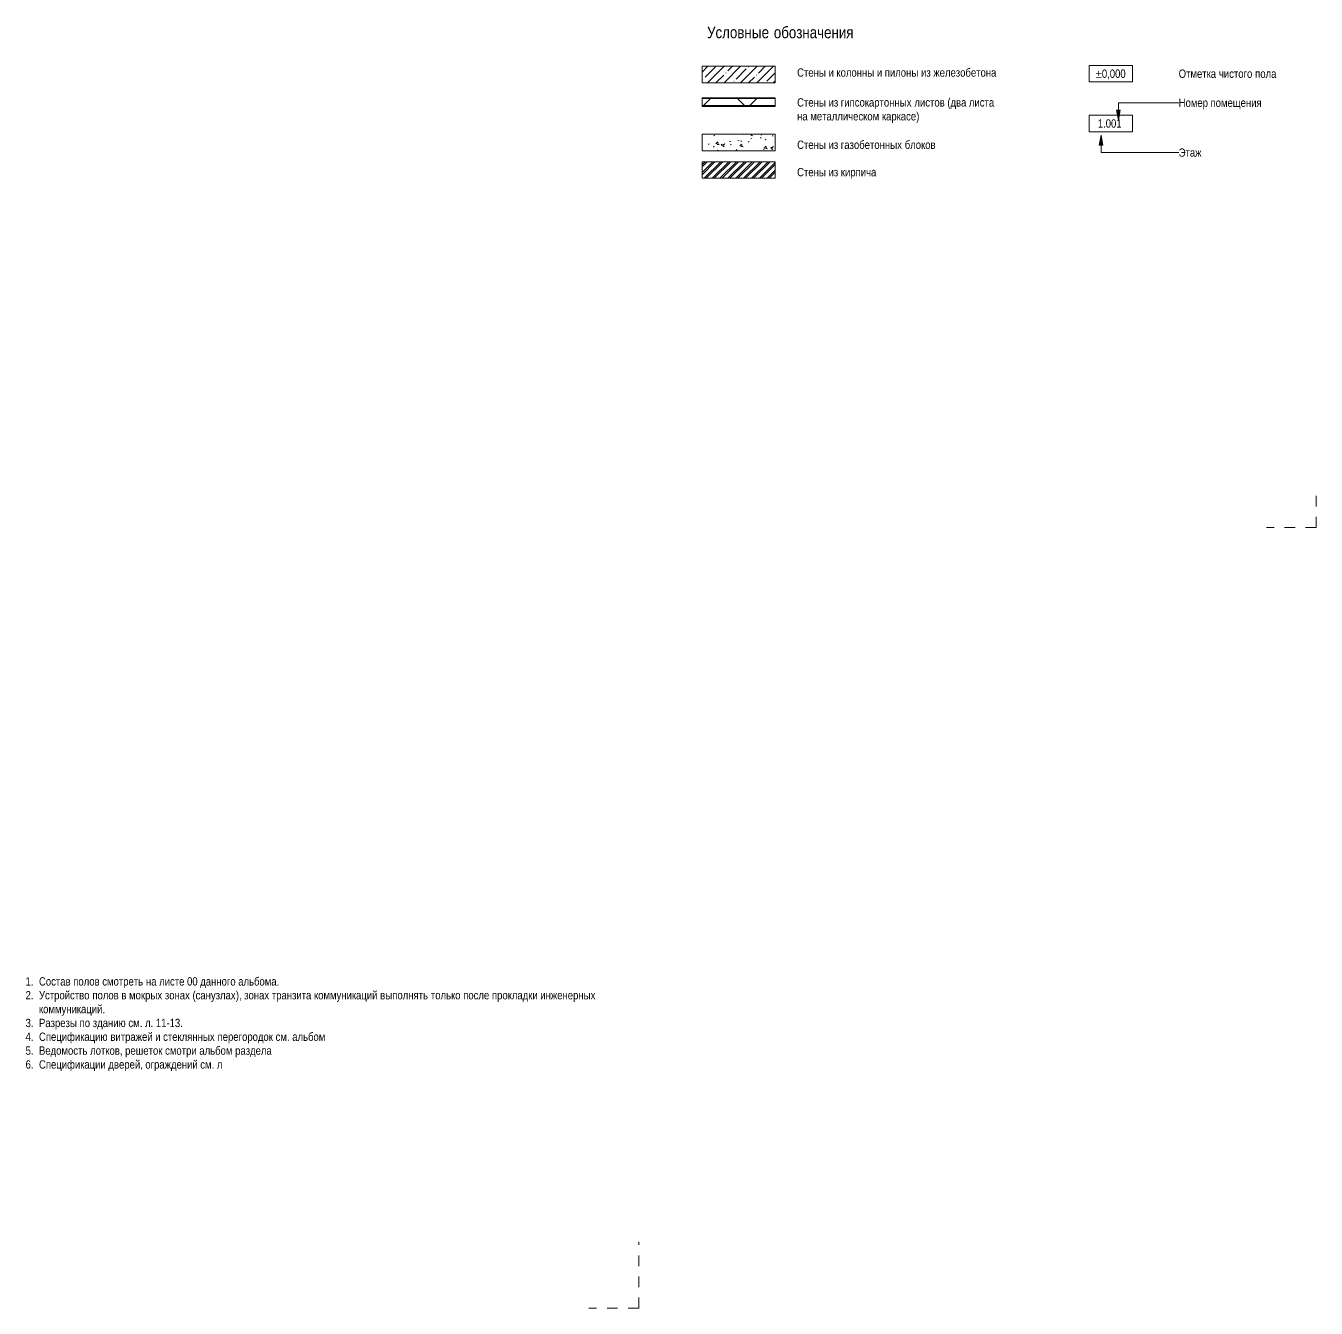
# Model space of a CAD drawing. Header units: millimetres. Extents: x 48966 to 294585, y -43515 to 30344.
# Drawn here: x 263303.1 to 263691.6, y 1878.3 to 2264.3 of the extents above; entities that cross this region are included whole.
import ezdxf

# ---------------------------------------------------------------- set-up
doc = ezdxf.new("R2010")
doc.units = ezdxf.units.MM
doc.linetypes.add('Штрих', pattern=[6.35, 3.175, -3.175])
doc.layers.add('Невидимые линии', color=7, linetype='Штрих', lineweight=18, true_color=0x00a600)
for name, color, linetype, lineweight in [('Текстовые примечания', 7, 'Continuous', 9), ('Тонкие линии-1', 7, 'Continuous', 18), ('Элементы узлов-2', 7, 'Continuous', 18)]:
    doc.layers.add(name, color=color, linetype=linetype, lineweight=lineweight)
doc.styles.add('Arial Narrow_3', font='Arial Narrow.ttf', dxfattribs={"height": 2.5})
doc.styles.add('Arial Narrow_4', font='Arial Narrow.ttf', dxfattribs={"height": 3.5})

msp = doc.modelspace()

# ---------------------------------------------------------------- hatches: boundary and pattern name
at = {"layer": 'Текстовые примечания'}
for points in [[(263632.06, 2235.98), (263632.59, 2238.98), (263631.53, 2238.98)], [(263626.83, 2231.41), (263626.3, 2228.41), (263627.36, 2228.41)]]:
    msp.add_hatch(color=256, dxfattribs=at).paths.add_polyline_path(points, flags=0)
at = {"layer": 'Элементы узлов-2'}
h = msp.add_hatch(dxfattribs=at)
h.set_pattern_fill('FP_19', color=256, style=0, pattern_type=2)
h.set_pattern_definition([(45, (261656.3075, 0), (-2.469217, 2.469217), []), (45, (261658.7775, 0), (-2.469217, 2.469217), [4.366, -0.873, 0.034, -0.84])])
h.paths.add_polyline_path([(263528.75, 2247.15), (263528.75, 2252.15), (263506.68, 2252.15), (263506.68, 2247.15)], flags=0)
h = msp.add_hatch(dxfattribs=at)
h.set_pattern_fill('FP_20', color=256, style=0, pattern_type=2)
h.set_pattern_definition([(45, (261656.307, 0), (-6.955102, 6.955102), []), (135, (261656.307, 0), (-6.955102, -6.955102), [])])
h.paths.add_polyline_path([(263528.75, 2240.32), (263528.75, 2242.43), (263506.68, 2242.43), (263506.68, 2240.32)], flags=0)
h = msp.add_hatch(dxfattribs=at)
h.set_pattern_fill('FP_21', color=256, style=0, pattern_type=2)
h.set_pattern_definition([(50, (261656.3075, 0), (7.287275, -0.637261), [0.762, -8.382]), (355, (261656.3075, 0), (-1.409327, 7.64191), [0.61, -6.706]), (100.451, (261656.9145, -0.053), (5.877948, 7.004428), [0.648, -7.124]), (46.184, (261656.3075, 2.032), (10.84306, -1.681252), [1.143, -12.573]), (96.636, (261657.211, 1.892), (9.495948, 9.89667), [0.971, -10.685]), (351.184, (261656.307, 2.032), (9.495953, 9.896555), [0.914, -10.058]), (21, (261657.3235, 1.524), (6.064644, -4.090302), [0.762, -8.382]), (326, (261657.3235, 1.524), (2.472247, 7.36702), [0.61, -6.706]), (71.451, (261657.8285, 1.183), (8.536783, 3.276526), [0.648, -7.124]), (37.5, (261656.3075, 0), (0.1236133, 3.382164), [0.335, -6.289, 0.335, -6.472, -6.731]), (37.5, (261656.3075, 0), (0.1236133, 3.382164), [-13.432, 0.335, -6.396]), (7.5, (261656.3075, 0), (2.6728276, 4.007156), [0.335, -3.546, 0.335, -6.137, -2.565]), (7.5, (261656.3075, 0), (2.6728276, 4.007156), [-10.353, 0.335, -2.23]), (327.5, (261654.0415, 0), (5.4234019, -0.2288281), [0.335, -2.205, 0.335, -7.59, -10.516]), (327.5, (261654.0415, 0), (5.4234019, -0.2288281), [-10.465, 0.335, -10.18]), (317.5, (261653.0255, 0), (5.924998, 1.017432), [0.335, -2.967, 0.335, -4.928, -7.468]), (317.5, (261653.0255, 0), (5.924998, 1.017432), [-8.565, 0.335, -7.132])])
h.paths.add_polyline_path([(263528.75, 2226.68), (263528.75, 2231.68), (263506.68, 2231.68), (263506.68, 2226.68)], flags=0)
h = msp.add_hatch(dxfattribs=at)
h.set_pattern_fill('FP_22', color=256, style=0, pattern_type=2)
h.set_pattern_definition([(45, (261656.3075, 0), (-1.185111, 1.185111), []), (45, (261656.9175, 0), (-1.185111, 1.185111), [])])
h.paths.add_polyline_path([(263528.75, 2218.43), (263528.75, 2223.43), (263506.68, 2223.43), (263506.68, 2218.43)], flags=0)

# ---------------------------------------------------------------- linework, layer by layer
at = {"layer": 'Невидимые линии'}
for p, q in [((263691.61, 2113.31), (263691.61, 2122.95)), ((263691.61, 2113.31), (263676.61, 2113.31)), ((263487.63, 1878.25), (263487.63, 1898.25)), ((263487.63, 1878.25), (263472.63, 1878.25))]:
    msp.add_line(p, q, dxfattribs=at)
at = {"layer": 'Текстовые примечания'}
for p, q in [((263632.59, 2238.98), (263631.53, 2238.98)), ((263631.53, 2238.98), (263632.06, 2235.98)), ((263632.06, 2241.18), (263650.21, 2241.18)), ((263632.06, 2235.98), (263632.06, 2241.18)), ((263632.06, 2235.98), (263632.59, 2238.98)), ((263626.83, 2231.41), (263626.3, 2228.41)), ((263627.36, 2228.41), (263626.83, 2231.41)), ((263626.83, 2231.41), (263626.83, 2226.18)), ((263626.3, 2228.41), (263627.36, 2228.41)), ((263626.83, 2226.18), (263650.21, 2226.18))]:
    msp.add_line(p, q, dxfattribs=at)
at = {"layer": 'Тонкие линии-1'}
for p, q in [((263528.75, 2252.15), (263506.68, 2252.15)), ((263506.68, 2252.15), (263506.68, 2247.15)), ((263528.75, 2247.15), (263528.75, 2252.15)), ((263623.26, 2252.44), (263636.26, 2252.44)), ((263623.26, 2247.44), (263623.26, 2252.44)), ((263636.26, 2252.44), (263636.26, 2247.44)), ((263506.68, 2247.15), (263528.75, 2247.15)), ((263636.26, 2247.44), (263623.26, 2247.44)), ((263506.68, 2240.06), (263506.68, 2242.68)), ((263506.68, 2242.68), (263528.75, 2242.68)), ((263528.75, 2242.43), (263506.68, 2242.43)), ((263506.68, 2242.43), (263506.68, 2240.32)), ((263528.75, 2242.68), (263528.75, 2240.06)), ((263528.75, 2240.32), (263528.75, 2242.43)), ((263506.68, 2240.32), (263528.75, 2240.32)), ((263506.68, 2240.06), (263528.75, 2240.06)), ((263623.26, 2237.44), (263636.26, 2237.44)), ((263623.26, 2232.44), (263623.26, 2237.44)), ((263636.26, 2237.44), (263636.26, 2232.44)), ((263528.75, 2231.68), (263506.68, 2231.68)), ((263506.68, 2231.68), (263506.68, 2226.68)), ((263528.75, 2226.68), (263528.75, 2231.68)), ((263636.26, 2232.44), (263623.26, 2232.44)), ((263506.68, 2226.68), (263528.75, 2226.68)), ((263528.75, 2223.43), (263506.68, 2223.43)), ((263506.68, 2223.43), (263506.68, 2218.43)), ((263528.75, 2218.43), (263528.75, 2223.43)), ((263506.68, 2218.43), (263528.75, 2218.43))]:
    msp.add_line(p, q, dxfattribs=at)

# ---------------------------------------------------------------- texts
at = {"layer": 'Текстовые примечания', "attachment_point": 1}
for s, insert, char_height, width, style in [('Условные', (263508.2, 2264.11), 3.5, 23.0084, 'Arial Narrow_4'), ('\\fArial Narrow|b0|i0|c204|p34|; ', (263527.19, 2264.11), 3.5, 1.3629, 'Arial Narrow_4'), ('обозначения', (263528.31, 2264.11), 3.5, 29.3418, 'Arial Narrow_4'), ('Стены', (263535.32, 2251.53), 2.5, 10.5021, 'Arial Narrow_3'), ('\\fArial Narrow|b0|i0|c204|p34|; ', (263543.99, 2251.53), 2.5, 0.962, 'Arial Narrow_3'), ('\\fArial Narrow|b0|i0|c204|p34|;и', (263544.78, 2251.53), 2.5, 1.9241, 'Arial Narrow_3'), ('\\fArial Narrow|b0|i0|c204|p34|; ', (263546.37, 2251.53), 2.5, 0.962, 'Arial Narrow_3'), ('колонны', (263547.16, 2251.53), 2.5, 13.789, 'Arial Narrow_3'), ('\\fArial Narrow|b0|i0|c204|p34|; ', (263558.54, 2251.53), 2.5, 0.962, 'Arial Narrow_3'), ('\\fArial Narrow|b0|i0|c204|p34|;и', (263559.33, 2251.53), 2.5, 1.924, 'Arial Narrow_3'), ('\\fArial Narrow|b0|i0|c204|p34|; ', (263560.92, 2251.53), 2.5, 0.962, 'Arial Narrow_3'), ('пилоны', (263561.71, 2251.53), 2.5, 12.2658, 'Arial Narrow_3'), ('\\fArial Narrow|b0|i0|c204|p34|; ', (263571.83, 2251.53), 2.5, 0.962, 'Arial Narrow_3'), ('из', (263572.63, 2251.53), 2.5, 3.5274, 'Arial Narrow_3'), ('\\fArial Narrow|b0|i0|c204|p34|; ', (263575.54, 2251.53), 2.5, 0.962, 'Arial Narrow_3'), ('железобетона', (263576.33, 2251.53), 2.5, 23.0084, 'Arial Narrow_3'), ('±0,000', (263625.16, 2251.18), 2.5, 10.9831, 'Arial Narrow_3'), ('Отметка', (263650.21, 2251.18), 2.5, 13.7089, 'Arial Narrow_3'), ('\\fArial Narrow|b0|i0|c204|p34|; ', (263661.52, 2251.18), 2.5, 0.962, 'Arial Narrow_3'), ('чистого', (263662.31, 2251.18), 2.5, 12.2658, 'Arial Narrow_3'), ('\\fArial Narrow|b0|i0|c204|p34|; ', (263672.43, 2251.18), 2.5, 0.962, 'Arial Narrow_3'), ('пола', (263673.23, 2251.18), 2.5, 7.7764, 'Arial Narrow_3'), ('Стены', (263535.32, 2242.53), 2.5, 10.5021, 'Arial Narrow_3'), ('\\fArial Narrow|b0|i0|c204|p34|; ', (263543.99, 2242.53), 2.5, 0.962, 'Arial Narrow_3'), ('из', (263544.78, 2242.53), 2.5, 3.5274, 'Arial Narrow_3'), ('\\fArial Narrow|b0|i0|c204|p34|; ', (263547.69, 2242.53), 2.5, 0.962, 'Arial Narrow_3'), ('гипсокартонных', (263548.48, 2242.53), 2.5, 25.8945, 'Arial Narrow_3'), ('\\fArial Narrow|b0|i0|c204|p34|; ', (263569.85, 2242.53), 2.5, 0.962, 'Arial Narrow_3'), ('листов', (263570.64, 2242.53), 2.5, 11.0633, 'Arial Narrow_3'), (' (', (263579.77, 2242.53), 2.5, 2.0844, 'Arial Narrow_3'), ('два', (263581.49, 2242.53), 2.5, 5.7721, 'Arial Narrow_3'), ('\\fArial Narrow|b0|i0|c204|p34|; ', (263586.25, 2242.53), 2.5, 0.962, 'Arial Narrow_3'), ('листа', (263587.05, 2242.53), 2.5, 9.2194, 'Arial Narrow_3'), ('Номер', (263650.21, 2242.43), 2.5, 10.6624, 'Arial Narrow_3'), ('\\fArial Narrow|b0|i0|c204|p34|; ', (263659.01, 2242.43), 2.5, 0.962, 'Arial Narrow_3'), ('помещения', (263659.8, 2242.43), 2.5, 18.7595, 'Arial Narrow_3'), ('\\fArial Narrow|b0|i0|c204|p34|; ', (263538.5, 2238.36), 2.5, 0.962, 'Arial Narrow_3'), ('\\fArial Narrow|b0|i0|c204|p34|; ', (263560.06, 2238.36), 2.5, 0.962, 'Arial Narrow_3'), ('\\fArial Narrow|b0|i0|c204|p34|;)', (263571.17, 2238.36), 2.5, 1.1224, 'Arial Narrow_3'), ('на', (263535.32, 2238.36), 2.5, 3.8481, 'Arial Narrow_3'), ('металлическом', (263539.29, 2238.36), 2.5, 25.173, 'Arial Narrow_3'), ('каркасе', (263560.85, 2238.36), 2.5, 12.5063, 'Arial Narrow_3'), ('1.001', (263625.85, 2236.18), 2.5, 8.6582, 'Arial Narrow_3'), ('Стены', (263535.32, 2229.78), 2.5, 10.5021, 'Arial Narrow_3'), ('\\fArial Narrow|b0|i0|c204|p34|; ', (263543.99, 2229.78), 2.5, 0.962, 'Arial Narrow_3'), ('из', (263544.78, 2229.78), 2.5, 3.5274, 'Arial Narrow_3'), ('\\fArial Narrow|b0|i0|c204|p34|; ', (263547.69, 2229.78), 2.5, 0.962, 'Arial Narrow_3'), ('газобетонных', (263548.48, 2229.78), 2.5, 22.3671, 'Arial Narrow_3'), ('\\fArial Narrow|b0|i0|c204|p34|; ', (263566.94, 2229.78), 2.5, 0.962, 'Arial Narrow_3'), ('блоков', (263567.73, 2229.78), 2.5, 11.2236, 'Arial Narrow_3'), ('Этаж', (263650.21, 2227.43), 2.5, 8.3376, 'Arial Narrow_3'), ('Стены', (263535.32, 2221.54), 2.5, 10.5021, 'Arial Narrow_3'), ('\\fArial Narrow|b0|i0|c204|p34|; ', (263543.99, 2221.54), 2.5, 0.962, 'Arial Narrow_3'), ('из', (263544.78, 2221.54), 2.5, 3.5274, 'Arial Narrow_3'), ('\\fArial Narrow|b0|i0|c204|p34|; ', (263547.69, 2221.54), 2.5, 0.962, 'Arial Narrow_3'), ('кирпича', (263548.48, 2221.54), 2.5, 12.9873, 'Arial Narrow_3'), ('1.', (263303.01, 1977.89), 2.5, 4.8904, 'Arial Narrow_3'), ('Состав', (263307.05, 1977.89), 2.5, 11.5443, 'Arial Narrow_3'), ('\\fArial Narrow|b0|i0|c204|p34|; ', (263316.57, 1977.89), 2.5, 0.962, 'Arial Narrow_3'), ('\\fArial Narrow|b0|i0|c204|p34|; ', (263325.3, 1977.89), 2.5, 0.962, 'Arial Narrow_3'), ('\\fArial Narrow|b0|i0|c204|p34|; ', (263338.47, 1977.89), 2.5, 0.962, 'Arial Narrow_3'), ('\\fArial Narrow|b0|i0|c204|p34|; ', (263342.44, 1977.89), 2.5, 0.962, 'Arial Narrow_3'), (' 00 ', (263350.84, 1977.89), 2.5, 5.7721, 'Arial Narrow_3'), ('\\fArial Narrow|b0|i0|c204|p34|; ', (263366.25, 1977.89), 2.5, 0.962, 'Arial Narrow_3'), ('альбома', (263367.04, 1977.89), 2.5, 14.0295, 'Arial Narrow_3'), ('2.', (263303.01, 1973.73), 2.5, 4.8904, 'Arial Narrow_3'), ('Устройство', (263307.05, 1973.73), 2.5, 18.519, 'Arial Narrow_3'), ('полов', (263317.37, 1977.89), 2.5, 9.6202, 'Arial Narrow_3'), ('смотреть', (263326.1, 1977.89), 2.5, 14.9916, 'Arial Narrow_3'), ('на', (263339.26, 1977.89), 2.5, 3.8481, 'Arial Narrow_3'), ('листе', (263343.23, 1977.89), 2.5, 9.2194, 'Arial Narrow_3'), (' (', (263352.49, 1973.73), 2.5, 2.0844, 'Arial Narrow_3'), ('данного', (263355.6, 1977.89), 2.5, 12.9072, 'Arial Narrow_3'), ('), ', (263366.32, 1973.73), 2.5, 3.0464, 'Arial Narrow_3'), ('\\fArial Narrow|b0|i0|c204|p34|;.', (263378.62, 1977.89), 2.5, 0.962, 'Arial Narrow_3'), ('коммуникаций', (263389.86, 1973.73), 2.5, 23.1688, 'Arial Narrow_3'), ('\\fArial Narrow|b0|i0|c204|p34|; ', (263322.33, 1973.73), 2.5, 0.962, 'Arial Narrow_3'), ('полов', (263323.12, 1973.73), 2.5, 9.6203, 'Arial Narrow_3'), ('\\fArial Narrow|b0|i0|c204|p34|; ', (263331.06, 1973.73), 2.5, 0.962, 'Arial Narrow_3'), ('\\fArial Narrow|b0|i0|c204|p34|;в', (263331.85, 1973.73), 2.5, 1.8439, 'Arial Narrow_3'), ('\\fArial Narrow|b0|i0|c204|p34|; ', (263333.37, 1973.73), 2.5, 0.962, 'Arial Narrow_3'), ('мокрых', (263334.17, 1973.73), 2.5, 12.1055, 'Arial Narrow_3'), ('\\fArial Narrow|b0|i0|c204|p34|; ', (263344.16, 1973.73), 2.5, 0.962, 'Arial Narrow_3'), ('зонах', (263344.95, 1973.73), 2.5, 9.1392, 'Arial Narrow_3'), ('санузлах', (263354.21, 1973.73), 2.5, 14.6709, 'Arial Narrow_3'), ('зонах', (263368.83, 1973.73), 2.5, 9.1392, 'Arial Narrow_3'), ('\\fArial Narrow|b0|i0|c204|p34|; ', (263376.37, 1973.73), 2.5, 0.962, 'Arial Narrow_3'), ('транзита', (263377.16, 1973.73), 2.5, 14.4304, 'Arial Narrow_3'), ('\\fArial Narrow|b0|i0|c204|p34|; ', (263389.07, 1973.73), 2.5, 0.962, 'Arial Narrow_3'), ('\\fArial Narrow|b0|i0|c204|p34|; ', (263408.98, 1973.73), 2.5, 0.962, 'Arial Narrow_3'), ('выполнять', (263409.77, 1973.73), 2.5, 17.557, 'Arial Narrow_3'), ('\\fArial Narrow|b0|i0|c204|p34|; ', (263424.26, 1973.73), 2.5, 0.962, 'Arial Narrow_3'), ('только', (263425.05, 1973.73), 2.5, 10.8228, 'Arial Narrow_3'), ('\\fArial Narrow|b0|i0|c204|p34|; ', (263433.98, 1973.73), 2.5, 0.962, 'Arial Narrow_3'), ('после', (263434.78, 1973.73), 2.5, 9.5401, 'Arial Narrow_3'), ('\\fArial Narrow|b0|i0|c204|p34|; ', (263442.65, 1973.73), 2.5, 0.962, 'Arial Narrow_3'), ('прокладки', (263443.44, 1973.73), 2.5, 16.6751, 'Arial Narrow_3'), ('\\fArial Narrow|b0|i0|c204|p34|; ', (263457.2, 1973.73), 2.5, 0.962, 'Arial Narrow_3'), ('инженерных', (263457.99, 1973.73), 2.5, 20.1224, 'Arial Narrow_3'), ('\\fArial Narrow|b0|i0|c204|p34|; ', (263474.6, 1973.73), 2.5, 0.962, 'Arial Narrow_3'), ('коммуникаций', (263307.05, 1969.56), 2.5, 23.1688, 'Arial Narrow_3'), ('\\fArial Narrow|b0|i0|c204|p34|;.', (263326.16, 1969.56), 2.5, 0.962, 'Arial Narrow_3'), ('3.', (263303.01, 1965.39), 2.5, 4.8904, 'Arial Narrow_3'), ('Разрезы', (263307.05, 1965.39), 2.5, 13.8692, 'Arial Narrow_3'), ('\\fArial Narrow|b0|i0|c204|p34|; ', (263318.49, 1965.39), 2.5, 0.962, 'Arial Narrow_3'), ('по', (263319.29, 1965.39), 2.5, 3.8481, 'Arial Narrow_3'), ('\\fArial Narrow|b0|i0|c204|p34|; ', (263322.46, 1965.39), 2.5, 0.962, 'Arial Narrow_3'), ('зданию', (263323.25, 1965.39), 2.5, 12.0253, 'Arial Narrow_3'), ('\\fArial Narrow|b0|i0|c204|p34|; ', (263333.18, 1965.39), 2.5, 0.962, 'Arial Narrow_3'), ('см', (263333.97, 1965.39), 2.5, 4.1688, 'Arial Narrow_3'), ('. ', (263337.41, 1965.39), 2.5, 1.924, 'Arial Narrow_3'), ('\\fArial Narrow|b0|i0|c204|p34|;л', (263339, 1965.39), 2.5, 2.0042, 'Arial Narrow_3'), ('. 11-13.', (263340.65, 1965.39), 2.5, 11.7046, 'Arial Narrow_3'), ('4.', (263303.01, 1961.23), 2.5, 4.8904, 'Arial Narrow_3'), ('Спецификацию', (263307.05, 1961.23), 2.5, 25.0928, 'Arial Narrow_3'), ('\\fArial Narrow|b0|i0|c204|p34|; ', (263327.75, 1961.23), 2.5, 0.962, 'Arial Narrow_3'), ('витражей', (263328.55, 1961.23), 2.5, 15.3924, 'Arial Narrow_3'), ('\\fArial Narrow|b0|i0|c204|p34|; ', (263341.25, 1961.23), 2.5, 0.962, 'Arial Narrow_3'), ('\\fArial Narrow|b0|i0|c204|p34|;и', (263342.04, 1961.23), 2.5, 1.9241, 'Arial Narrow_3'), ('\\fArial Narrow|b0|i0|c204|p34|; ', (263343.63, 1961.23), 2.5, 0.962, 'Arial Narrow_3'), ('стеклянных', (263344.42, 1961.23), 2.5, 18.9198, 'Arial Narrow_3'), ('\\fArial Narrow|b0|i0|c204|p34|; ', (263360.03, 1961.23), 2.5, 0.962, 'Arial Narrow_3'), ('перегородок', (263360.82, 1961.23), 2.5, 20.2025, 'Arial Narrow_3'), ('\\fArial Narrow|b0|i0|c204|p34|; ', (263377.49, 1961.23), 2.5, 0.962, 'Arial Narrow_3'), ('см', (263378.29, 1961.23), 2.5, 4.1688, 'Arial Narrow_3'), ('. ', (263381.73, 1961.23), 2.5, 1.924, 'Arial Narrow_3'), ('альбом', (263383.31, 1961.23), 2.5, 12.1055, 'Arial Narrow_3'), ('\\fArial Narrow|b0|i0|c204|p34|; ', (263393.3, 1961.23), 2.5, 0.962, 'Arial Narrow_3'), ('5.', (263303.01, 1957.06), 2.5, 4.8904, 'Arial Narrow_3'), ('Ведомость', (263307.05, 1957.06), 2.5, 17.7173, 'Arial Narrow_3'), ('\\fArial Narrow|b0|i0|c204|p34|; ', (263321.67, 1957.06), 2.5, 0.962, 'Arial Narrow_3'), ('лотков', (263322.46, 1957.06), 2.5, 10.8228, 'Arial Narrow_3'), (', ', (263331.39, 1957.06), 2.5, 1.9241, 'Arial Narrow_3'), ('решеток', (263332.98, 1957.06), 2.5, 13.6287, 'Arial Narrow_3'), ('\\fArial Narrow|b0|i0|c204|p34|; ', (263344.22, 1957.06), 2.5, 0.962, 'Arial Narrow_3'), ('смотри', (263345.02, 1957.06), 2.5, 11.5443, 'Arial Narrow_3'), ('\\fArial Narrow|b0|i0|c204|p34|; ', (263354.54, 1957.06), 2.5, 0.962, 'Arial Narrow_3'), ('альбом', (263355.33, 1957.06), 2.5, 12.1055, 'Arial Narrow_3'), ('\\fArial Narrow|b0|i0|c204|p34|; ', (263365.32, 1957.06), 2.5, 0.962, 'Arial Narrow_3'), ('раздела', (263366.12, 1957.06), 2.5, 13.308, 'Arial Narrow_3'), ('\\fArial Narrow|b0|i0|c204|p34|; ', (263377.1, 1957.06), 2.5, 0.962, 'Arial Narrow_3'), ('6.', (263303.01, 1952.89), 2.5, 4.8904, 'Arial Narrow_3'), ('Спецификации', (263307.05, 1952.89), 2.5, 24.3713, 'Arial Narrow_3'), ('\\fArial Narrow|b0|i0|c204|p34|; ', (263327.16, 1952.89), 2.5, 0.962, 'Arial Narrow_3'), ('дверей', (263327.95, 1952.89), 2.5, 11.5443, 'Arial Narrow_3'), (', ', (263337.48, 1952.89), 2.5, 1.9241, 'Arial Narrow_3'), ('ограждений', (263339.06, 1952.89), 2.5, 19.0802, 'Arial Narrow_3'), ('\\fArial Narrow|b0|i0|c204|p34|; ', (263354.81, 1952.89), 2.5, 0.962, 'Arial Narrow_3'), ('см', (263355.6, 1952.89), 2.5, 4.1688, 'Arial Narrow_3'), ('. ', (263359.04, 1952.89), 2.5, 1.924, 'Arial Narrow_3'), ('\\fArial Narrow|b0|i0|c204|p34|;л', (263360.63, 1952.89), 2.5, 2.0042, 'Arial Narrow_3')]:
    msp.add_mtext(s, dxfattribs=dict(at, insert=insert, char_height=char_height, width=width, style=style))

doc.saveas('drawing.dxf')
